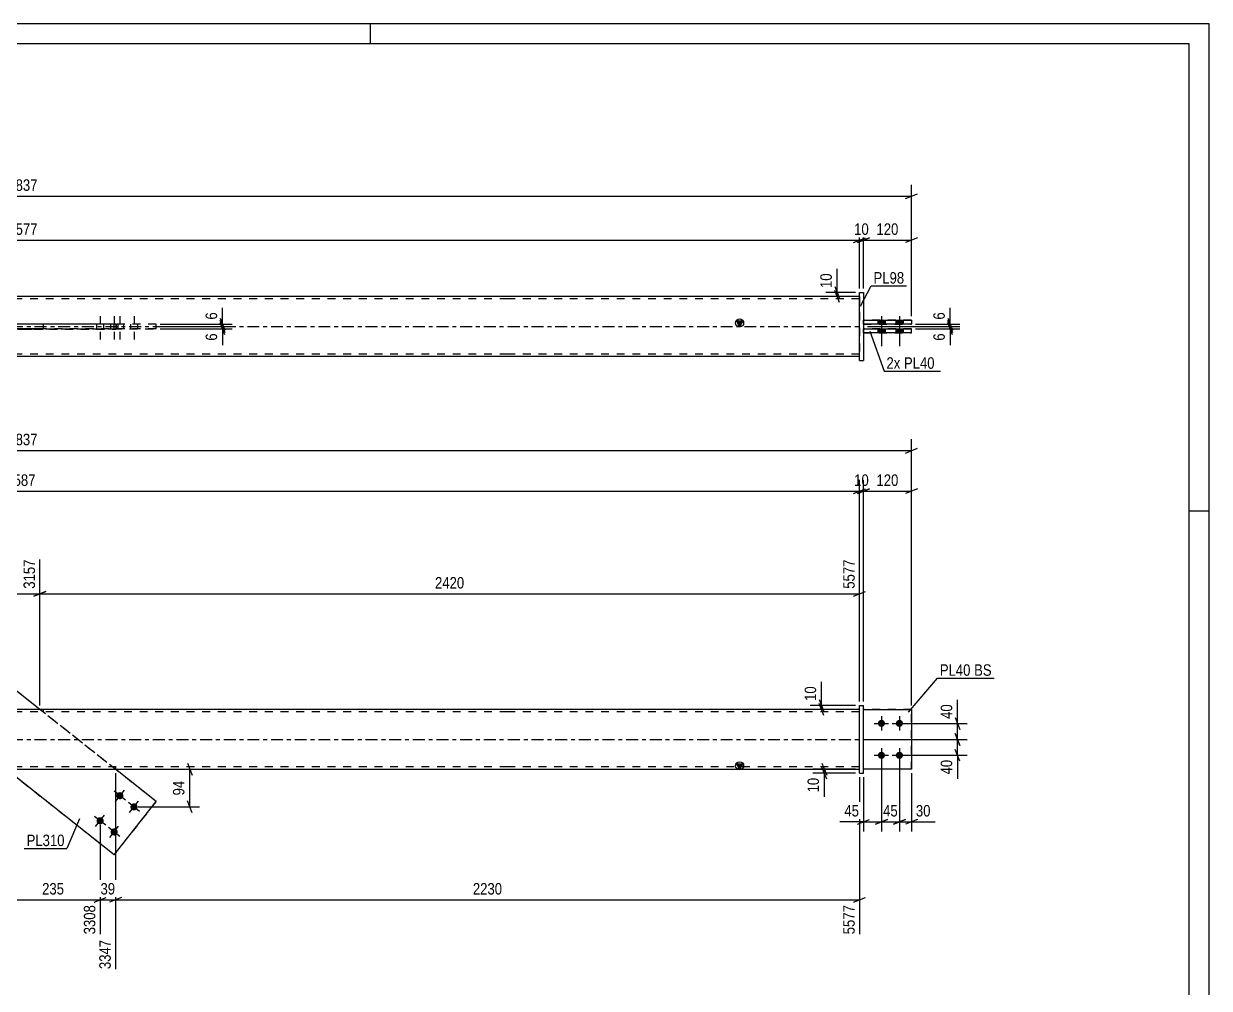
# Model space of a CAD drawing. Header units: millimetres. Extents: x 0 to 594, y 0 to 420.
# Drawn here: x 297.2 to 594, y 178.6 to 420 of the extents above; entities that cross this region are included whole.
import ezdxf

# ---------------------------------------------------------------- set-up
doc = ezdxf.new("R2010")
doc.units = ezdxf.units.MM
doc.linetypes.add('DXK_LINE_DOT2', pattern=[3.9198, 1.9599, -1.9599])
doc.linetypes.add('DXK_LINE_DOT3', pattern=[5.9187, 2.979, -0.9799, 0.9799, -0.9799])
doc.styles.add('Arial Narrow', font='ARIALN.TTF', dxfattribs={"height": 0.2})

# ---------------------------------------------------------------- blocks, each defined once
blk = doc.blocks.new('Unknown-580871738-1129')
at = {"color": 5, "linetype": 'Continuous'}
for p, q in [((594, 420), (0, 420)), ((384, 415), (384, 420)), ((594, 0), (594, 420)), ((589, 415), (5, 415)), ((589, 5), (589, 415)), ((594, 298), (589, 298))]:
    blk.add_line(p, q, dxfattribs=at)
blk = doc.blocks.new('Part-580871738-1687 - 1671')
at = {"color": 2, "linetype": 'Continuous'}
for p, q in [((274.17, 269.79), (263.62, 256.46)), ((274.17, 269.79), (274.17, 269.79)), ((301.19, 248.42), (274.17, 269.79)), ((273.79, 248.42), (263.62, 256.46)), ((263.62, 256.46), (263.62, 256.46)), ((319.78, 212.04), (292.75, 233.42)), ((330.32, 225.38), (320.16, 233.42)), ((319.78, 212.04), (330.32, 225.38)), ((330.32, 225.38), (330.32, 225.38)), ((319.78, 212.04), (319.78, 212.04))]:
    blk.add_line(p, q, dxfattribs=at)
at = {"color": 7, "linetype": 'DXK_LINE_DOT2'}
for p, q in [((263.62, 256.46), (274.17, 269.79)), ((330.32, 225.38), (274.17, 269.79)), ((319.78, 212.04), (263.62, 256.46)), ((292.75, 233.42), (273.79, 248.42)), ((320.16, 233.42), (301.19, 248.42)), ((330.32, 225.38), (319.78, 212.04))]:
    blk.add_line(p, q, dxfattribs=at)
blk = doc.blocks.new('Bolt-580871738-1679 - 1671')
at = {"linetype": 'Continuous'}
for points in [[(321.26, 227.71), (321.44, 227.69), (321.62, 227.63), (321.78, 227.54), (321.92, 227.41), (322.04, 227.26), (322.11, 227.09), (322.15, 226.91), (322.15, 226.72), (322.11, 226.53), (322.04, 226.36), (321.92, 226.21), (321.78, 226.08), (321.62, 225.99), (321.44, 225.93), (321.26, 225.91), (321.07, 225.93), (320.89, 225.99), (320.73, 226.08), (320.59, 226.21), (320.48, 226.36), (320.4, 226.53), (320.36, 226.72), (320.36, 226.91), (320.4, 227.09), (320.48, 227.26), (320.59, 227.41), (320.73, 227.54), (320.89, 227.63), (321.07, 227.69)], [(324.79, 224.92), (324.97, 224.9), (325.15, 224.84), (325.31, 224.75), (325.45, 224.62), (325.56, 224.47), (325.64, 224.3), (325.68, 224.11), (325.68, 223.93), (325.64, 223.74), (325.56, 223.57), (325.45, 223.42), (325.31, 223.29), (325.15, 223.2), (324.97, 223.14), (324.79, 223.12), (324.6, 223.14), (324.42, 223.2), (324.26, 223.29), (324.12, 223.42), (324.01, 223.57), (323.93, 223.74), (323.89, 223.93), (323.89, 224.11), (323.93, 224.3), (324.01, 224.47), (324.12, 224.62), (324.26, 224.75), (324.42, 224.84), (324.6, 224.9)], [(316.29, 221.44), (316.48, 221.42), (316.66, 221.36), (316.82, 221.26), (316.96, 221.14), (317.07, 220.99), (317.15, 220.81), (317.19, 220.63), (317.19, 220.44), (317.15, 220.26), (317.07, 220.09), (316.96, 219.93), (316.82, 219.81), (316.66, 219.71), (316.48, 219.66), (316.29, 219.64), (316.11, 219.66), (315.93, 219.71), (315.76, 219.81), (315.62, 219.93), (315.51, 220.09), (315.44, 220.26), (315.4, 220.44), (315.4, 220.63), (315.44, 220.81), (315.51, 220.99), (315.62, 221.14), (315.76, 221.26), (315.93, 221.36), (316.11, 221.42)], [(319.82, 218.64), (320.01, 218.63), (320.19, 218.57), (320.35, 218.47), (320.49, 218.35), (320.6, 218.19), (320.68, 218.02), (320.72, 217.84), (320.72, 217.65), (320.68, 217.47), (320.6, 217.29), (320.49, 217.14), (320.35, 217.02), (320.19, 216.92), (320.01, 216.86), (319.82, 216.84), (319.64, 216.86), (319.46, 216.92), (319.29, 217.02), (319.15, 217.14), (319.04, 217.29), (318.97, 217.47), (318.93, 217.65), (318.93, 217.84), (318.97, 218.02), (319.04, 218.19), (319.15, 218.35), (319.29, 218.47), (319.46, 218.57), (319.64, 218.63)]]:
    blk.add_hatch(color=1, dxfattribs=at).paths.add_polyline_path(points)
at = {"color": 1, "linetype": 'Continuous'}
for p, q in [((322.67, 225.69), (319.84, 227.93)), ((320.14, 225.4), (322.37, 228.22)), ((326.2, 222.9), (323.37, 225.14)), ((323.67, 222.61), (325.9, 225.43)), ((317.71, 219.42), (314.88, 221.65)), ((315.18, 219.12), (317.41, 221.95)), ((321.23, 216.63), (318.41, 218.86)), ((318.71, 216.33), (320.94, 219.16))]:
    blk.add_line(p, q, dxfattribs=at)
blk = doc.blocks.new('Bolt-580871738-1682 - 1671')
at = {"linetype": 'Continuous'}
for points in [[(511.92, 245.82, -1), (511.92, 244.02, -1)], [(516.42, 245.82, -1), (516.42, 244.02, -1)], [(511.92, 237.82, -1), (511.92, 236.02, -1)], [(516.42, 237.82, -1), (516.42, 236.02, -1)]]:
    blk.add_hatch(color=1, dxfattribs=at).paths.add_polyline_path(points)
at = {"color": 1, "linetype": 'Continuous'}
for p, q in [((511.92, 246.72), (511.92, 243.12)), ((516.42, 246.72), (516.42, 243.12)), ((510.12, 244.92), (513.72, 244.92)), ((514.62, 244.92), (518.22, 244.92)), ((511.92, 238.72), (511.92, 235.12)), ((516.42, 238.72), (516.42, 235.12)), ((510.12, 236.92), (513.72, 236.92)), ((514.62, 236.92), (518.22, 236.92))]:
    blk.add_line(p, q, dxfattribs=at)
blk = doc.blocks.new('Part-580871738-1703 - 1671')
at = {"color": 2, "linetype": 'Continuous'}
for p, q in [((506.42, 249.42), (507.42, 249.42)), ((506.42, 232.42), (506.42, 249.42)), ((507.42, 232.42), (507.42, 249.42)), ((506.42, 232.42), (506.42, 232.42)), ((506.42, 232.42), (507.42, 232.42))]:
    blk.add_line(p, q, dxfattribs=at)
at = {"color": 7, "linetype": 'DXK_LINE_DOT2'}
for p, q in [((506.42, 249.42), (507.42, 249.42)), ((506.42, 232.42), (507.42, 232.42))]:
    blk.add_line(p, q, dxfattribs=at)
blk = doc.blocks.new('Part-580871738-1708 - 1671')
at = {"color": 7, "linetype": 'DXK_LINE_DOT2'}
for p, q in [((519.42, 248.42), (507.42, 248.42)), ((507.42, 233.42), (507.42, 248.42)), ((519.42, 233.42), (519.42, 248.42)), ((519.42, 233.42), (507.42, 233.42))]:
    blk.add_line(p, q, dxfattribs=at)
blk = doc.blocks.new('Part-580871738-1713 - 1671')
at = {"color": 2, "linetype": 'Continuous'}
for p, q in [((507.42, 248.42), (519.42, 248.42)), ((519.42, 248.42), (519.42, 233.42)), ((519.42, 233.42), (507.42, 233.42))]:
    blk.add_line(p, q, dxfattribs=at)
at = {"color": 7, "linetype": 'DXK_LINE_DOT2'}
blk.add_line((507.42, 233.42), (507.42, 248.42), dxfattribs=at)
blk = doc.blocks.new('Part-580871738-1718 - 1671')
at = {"linetype": 'Continuous'}
blk.add_hatch(color=2, dxfattribs=at).paths.add_polyline_path([(476.42, 233.42), (475.62, 234.82), (477.22, 234.82)])
at = {"color": 2, "linetype": 'Continuous'}
for p, q in [((418.32, 248.42), (175.62, 248.42)), ((506.42, 248.42), (418.42, 248.42)), ((476.42, 233.42), (475.62, 234.82)), ((475.62, 234.82), (477.22, 234.82)), ((477.22, 234.82), (476.42, 233.42)), ((175.62, 233.42), (418.32, 233.42)), ((418.42, 233.42), (506.42, 233.42))]:
    blk.add_line(p, q, dxfattribs=at)
at = {"color": 7, "linetype": 'DXK_LINE_DOT2'}
for p, q in [((418.32, 247.82), (175.62, 247.82)), ((302.05, 248.42), (302.05, 247.82)), ((506.42, 247.82), (418.42, 247.82)), ((506.42, 233.42), (506.42, 248.42)), ((418.32, 234.02), (175.62, 234.02)), ((320.26, 233.42), (320.26, 234.02)), ((506.42, 234.02), (418.42, 234.02))]:
    blk.add_line(p, q, dxfattribs=at)
at = {"color": 7, "linetype": 'DXK_LINE_DOT3'}
for p, q in [((175.62, 240.92), (418.32, 240.92)), ((418.42, 240.92), (506.42, 240.92))]:
    blk.add_line(p, q, dxfattribs=at)
at = {"color": 2, "linetype": 'Continuous'}
blk.add_circle((476.42, 234.32), 1, dxfattribs=at)
blk = doc.blocks.new('Part-580871738-1455 - 1366')
at = {"linetype": 'Continuous'}
blk.add_hatch(color=2, dxfattribs=at).paths.add_polyline_path([(476.42, 344.23), (475.62, 345.63), (477.22, 345.63)])
at = {"color": 2, "linetype": 'Continuous'}
for p, q in [((418.32, 351.73), (175.62, 351.73)), ((506.42, 351.73), (418.42, 351.73)), ((273.69, 344.93), (302.05, 344.93)), ((302.05, 344.93), (302.05, 343.53)), ((476.42, 344.23), (475.62, 345.63)), ((475.62, 345.63), (477.22, 345.63)), ((477.22, 345.63), (476.42, 344.23)), ((302.05, 343.53), (273.69, 343.53)), ((418.32, 336.73), (175.62, 336.73)), ((506.42, 336.73), (418.42, 336.73))]:
    blk.add_line(p, q, dxfattribs=at)
at = {"color": 7, "linetype": 'DXK_LINE_DOT2'}
for p, q in [((418.32, 351.13), (175.62, 351.13)), ((506.42, 351.13), (418.42, 351.13)), ((506.42, 351.73), (506.42, 336.73)), ((273.69, 344.93), (302.05, 344.93)), ((291.89, 344.93), (320.26, 344.93)), ((291.89, 344.93), (320.26, 344.93)), ((320.26, 344.93), (320.26, 343.53)), ((273.69, 343.53), (302.05, 343.53)), ((320.26, 343.53), (291.89, 343.53)), ((291.89, 343.53), (320.26, 343.53)), ((418.32, 337.33), (175.62, 337.33)), ((506.42, 337.33), (418.42, 337.33))]:
    blk.add_line(p, q, dxfattribs=at)
at = {"color": 7, "linetype": 'DXK_LINE_DOT3'}
for p, q in [((175.62, 344.23), (418.32, 344.23)), ((418.42, 344.23), (506.42, 344.23))]:
    blk.add_line(p, q, dxfattribs=at)
at = {"color": 2, "linetype": 'Continuous'}
blk.add_circle((476.42, 345.13), 1, dxfattribs=at)
blk = doc.blocks.new('Bolt-580871738-1369 - 1366')
at = {"linetype": 'Continuous'}
for points in [[(512.82, 345.83), (511.02, 345.83), (511.02, 344.83), (512.82, 344.83)], [(512.82, 345.83), (511.02, 345.83), (511.02, 344.83), (512.82, 344.83)], [(517.32, 345.83), (515.52, 345.83), (515.52, 344.83), (517.32, 344.83)], [(517.32, 345.83), (515.52, 345.83), (515.52, 344.83), (517.32, 344.83)], [(512.82, 343.63), (511.02, 343.63), (511.02, 342.63), (512.82, 342.63)], [(512.82, 343.63), (511.02, 343.63), (511.02, 342.63), (512.82, 342.63)], [(517.32, 343.63), (515.52, 343.63), (515.52, 342.63), (517.32, 342.63)], [(517.32, 343.63), (515.52, 343.63), (515.52, 342.63), (517.32, 342.63)]]:
    blk.add_hatch(color=1, dxfattribs=at).paths.add_polyline_path(points)
at = {"color": 1, "linetype": 'Continuous'}
for p, q in [((511.02, 345.83), (511.02, 344.83)), ((511.02, 345.83), (511.02, 344.83)), ((511.92, 346.83), (511.92, 339.33)), ((511.92, 346.83), (511.92, 339.33)), ((512.82, 345.83), (512.82, 344.83)), ((512.82, 345.83), (512.82, 344.83)), ((515.52, 345.83), (515.52, 344.83)), ((515.52, 345.83), (515.52, 344.83)), ((516.42, 346.83), (516.42, 339.33)), ((516.42, 346.83), (516.42, 339.33)), ((517.32, 345.83), (517.32, 344.83)), ((517.32, 345.83), (517.32, 344.83)), ((511.02, 343.63), (511.02, 342.63)), ((511.02, 343.63), (511.02, 342.63)), ((512.82, 343.63), (512.82, 342.63)), ((512.82, 343.63), (512.82, 342.63)), ((515.52, 343.63), (515.52, 342.63)), ((515.52, 343.63), (515.52, 342.63)), ((517.32, 343.63), (517.32, 342.63)), ((517.32, 343.63), (517.32, 342.63))]:
    blk.add_line(p, q, dxfattribs=at)
blk = doc.blocks.new('Bolt-580871738-1434 - 1366')
at = {"color": 1, "linetype": 'DXK_LINE_DOT2'}
for p, q in [((315.39, 344.83), (315.39, 343.63)), ((316.29, 346.83), (316.29, 339.33)), ((317.19, 344.83), (317.19, 343.63)), ((318.92, 344.83), (318.92, 343.63)), ((319.82, 346.83), (319.82, 339.33)), ((320.36, 344.83), (320.36, 343.63)), ((320.72, 344.83), (320.72, 343.63)), ((321.26, 346.83), (321.26, 339.33)), ((322.16, 344.83), (322.16, 343.63)), ((323.89, 344.83), (323.89, 343.63)), ((324.79, 346.83), (324.79, 339.33)), ((325.69, 344.83), (325.69, 343.63))]:
    blk.add_line(p, q, dxfattribs=at)
blk = doc.blocks.new('Part-580871738-1460 - 1366')
at = {"color": 2, "linetype": 'Continuous'}
for p, q in [((507.42, 343.63), (519.42, 343.63)), ((519.42, 342.63), (507.42, 342.63)), ((519.42, 342.63), (519.42, 343.63))]:
    blk.add_line(p, q, dxfattribs=at)
at = {"color": 7, "linetype": 'DXK_LINE_DOT2'}
for p, q in [((507.42, 342.63), (507.42, 343.63)), ((519.42, 343.63), (507.42, 343.63)), ((507.42, 342.63), (519.42, 342.63))]:
    blk.add_line(p, q, dxfattribs=at)
blk = doc.blocks.new('Part-580871738-1396 - 1366')
at = {"color": 2, "linetype": 'Continuous'}
for p, q in [((263.62, 343.63), (263.62, 344.83)), ((274.17, 343.63), (274.17, 344.83)), ((302.05, 344.83), (274.17, 344.83)), ((302.05, 343.63), (274.17, 343.63))]:
    blk.add_line(p, q, dxfattribs=at)
at = {"color": 7, "linetype": 'DXK_LINE_DOT2'}
for p, q in [((319.78, 344.83), (263.62, 344.83)), ((263.62, 344.83), (274.17, 344.83)), ((330.32, 344.83), (302.05, 344.83)), ((319.78, 343.63), (319.78, 344.83)), ((330.32, 344.83), (319.78, 344.83)), ((330.32, 343.63), (330.32, 344.83)), ((263.62, 343.63), (319.78, 343.63)), ((274.17, 343.63), (263.62, 343.63)), ((330.32, 343.63), (302.05, 343.63)), ((319.78, 343.63), (330.32, 343.63))]:
    blk.add_line(p, q, dxfattribs=at)
blk = doc.blocks.new('Part-580871738-1432 - 1366')
at = {"color": 2, "linetype": 'Continuous'}
for p, q in [((506.42, 352.73), (506.42, 352.73)), ((506.42, 335.73), (506.42, 352.73)), ((506.42, 352.73), (507.42, 352.73)), ((507.42, 352.73), (507.42, 352.73)), ((507.42, 352.73), (507.42, 335.73)), ((506.42, 335.73), (507.42, 335.73)), ((506.42, 335.73), (506.42, 335.73)), ((507.42, 335.73), (507.42, 335.73))]:
    blk.add_line(p, q, dxfattribs=at)
at = {"color": 7, "linetype": 'DXK_LINE_DOT2'}
for p, q in [((506.42, 352.73), (506.42, 352.73)), ((506.42, 352.73), (507.42, 352.73)), ((506.42, 335.73), (507.42, 335.73))]:
    blk.add_line(p, q, dxfattribs=at)
blk = doc.blocks.new('Part-580871738-1465 - 1366')
at = {"color": 2, "linetype": 'Continuous'}
for p, q in [((507.42, 345.83), (519.42, 345.83)), ((519.42, 344.83), (507.42, 344.83)), ((519.42, 345.83), (519.42, 344.83))]:
    blk.add_line(p, q, dxfattribs=at)
at = {"color": 7, "linetype": 'DXK_LINE_DOT2'}
for p, q in [((507.42, 344.83), (507.42, 345.83)), ((519.42, 345.83), (507.42, 345.83)), ((507.42, 344.83), (519.42, 344.83)), ((519.42, 345.83), (519.42, 345.83))]:
    blk.add_line(p, q, dxfattribs=at)
blk = doc.blocks.new('StraightDimension-580871738-1742 - 1671')
at = {"color": 7, "linetype": 'Continuous'}
for p, q in [((301.19, 249.42), (301.19, 285.92)), ((506.42, 250.42), (506.42, 285.92)), ((302.69, 277.91), (299.69, 276.71)), ((301.19, 277.31), (506.42, 277.31)), ((504.92, 276.71), (507.92, 277.91))]:
    blk.add_line(p, q, dxfattribs=at)
at = {"color": 0, "linetype": 'Continuous'}
blk.add_wipeout([(505.82, 286.52), (501.62, 286.52), (501.62, 278.01), (505.82, 278.01)], dxfattribs=at)
at = {"color": 0}
blk.add_wipeout([(408.06, 278.06), (408.06, 282.26), (399.55, 282.26), (399.55, 278.06)], dxfattribs=at)
at = {"color": 3, "linetype": 'Continuous', "style": 'Arial Narrow'}
blk.add_text('5577', height=2.863, rotation=90.0002, dxfattribs=at).set_placement((505.22, 278.61))
at = {"color": 3, "style": 'Arial Narrow'}
blk.add_text('2420', height=2.863, dxfattribs=at).set_placement((400.15, 278.66))
blk = doc.blocks.new('StraightDimension-580871738-1928 - 1671')
at = {"color": 7, "linetype": 'Continuous'}
for p, q in [((497.02, 234.92), (498.22, 231.92)), ((505.42, 233.42), (494.77, 233.42)), ((505.42, 232.42), (494.77, 232.42)), ((498.22, 230.92), (497.02, 233.92)), ((497.62, 232.42), (497.62, 233.42))]:
    blk.add_line(p, q, dxfattribs=at)
at = {"color": 0}
blk.add_wipeout([(496.87, 231.89), (492.67, 231.89), (492.67, 227.04), (496.87, 227.04)], dxfattribs=at)
at = {"color": 7, "linetype": 'Continuous'}
blk.add_line((497.62, 232.42), (497.62, 226.51), dxfattribs=at)
blk.add_line((497.62, 232.42), (497.62, 226.51), dxfattribs=at)
at = {"color": 3, "style": 'Arial Narrow'}
blk.add_text('10', height=2.863, rotation=90.0002, dxfattribs=at).set_placement((496.27, 227.64))
blk = doc.blocks.new('StraightDimension-580871738-1856 - 1671')
at = {"color": 7, "linetype": 'Continuous'}
for p, q in [((292.75, 232.42), (292.75, 192.13)), ((316.29, 219.54), (316.29, 192.13)), ((294.25, 201.34), (291.25, 200.14)), ((292.75, 200.74), (316.29, 200.74)), ((314.79, 200.14), (317.79, 201.34))]:
    blk.add_line(p, q, dxfattribs=at)
at = {"color": 0}
blk.add_wipeout([(307.86, 201.49), (307.86, 205.69), (301.18, 205.69), (301.18, 201.49)], dxfattribs=at)
at = {"color": 0, "linetype": 'Continuous'}
blk.add_wipeout([(315.69, 200.04), (311.49, 200.04), (311.49, 191.53), (315.69, 191.53)], dxfattribs=at)
at = {"color": 3, "style": 'Arial Narrow'}
blk.add_text('235', height=2.863, dxfattribs=at).set_placement((301.78, 202.09))
at = {"color": 3, "linetype": 'Continuous', "style": 'Arial Narrow'}
blk.add_text('3308', height=2.863, rotation=90.0002, dxfattribs=at).set_placement((315.09, 192.13))
blk = doc.blocks.new('StraightDimension-580871738-2009 - 1671')
at = {"color": 7, "linetype": 'Continuous'}
for p, q in [((530.38, 246.42), (531.58, 243.42)), ((517.42, 244.92), (533.38, 244.92)), ((530.98, 240.92), (530.98, 244.92)), ((507.42, 240.92), (533.38, 240.92)), ((531.58, 239.42), (530.38, 242.42))]:
    blk.add_line(p, q, dxfattribs=at)
at = {"color": 0}
blk.add_wipeout([(530.23, 250.3), (526.03, 250.3), (526.03, 245.44), (530.23, 245.44)], dxfattribs=at)
at = {"color": 7, "linetype": 'Continuous'}
blk.add_line((530.98, 244.92), (530.98, 250.82), dxfattribs=at)
blk.add_line((530.98, 244.92), (530.98, 250.82), dxfattribs=at)
at = {"color": 3, "style": 'Arial Narrow'}
blk.add_text('40', height=2.863, rotation=90.0002, dxfattribs=at).set_placement((529.63, 246.04))
blk = doc.blocks.new('StraightDimension-580871738-1756 - 1671')
at = {"color": 7, "linetype": 'Continuous'}
for p, q in [((273.79, 249.42), (273.79, 290.42)), ((301.19, 249.42), (301.19, 285.92)), ((275.29, 277.91), (272.29, 276.71)), ((273.79, 277.31), (301.19, 277.31)), ((299.69, 276.71), (302.69, 277.91))]:
    blk.add_line(p, q, dxfattribs=at)
at = {"color": 0, "linetype": 'Continuous'}
blk.add_wipeout([(300.59, 286.52), (296.39, 286.52), (296.39, 278.01), (300.59, 278.01)], dxfattribs=at)
at = {"color": 0}
blk.add_wipeout([(290.83, 278.06), (290.83, 282.26), (284.15, 282.26), (284.15, 278.06)], dxfattribs=at)
at = {"color": 3, "linetype": 'Continuous', "style": 'Arial Narrow'}
blk.add_text('3157', height=2.863, rotation=90.0002, dxfattribs=at).set_placement((299.99, 278.61))
at = {"color": 3, "style": 'Arial Narrow'}
blk.add_text('274', height=2.863, dxfattribs=at).set_placement((284.75, 278.66))
blk = doc.blocks.new('StraightDimension-580871738-2050 - 1671')
at = {"color": 7, "linetype": 'Continuous'}
for p, q in [((506.42, 250.42), (506.42, 305.85)), ((507.42, 250.42), (507.42, 305.85)), ((504.92, 302.4), (507.92, 303.6)), ((508.92, 303.6), (505.92, 302.4)), ((506.42, 303), (507.42, 303))]:
    blk.add_line(p, q, dxfattribs=at)
at = {"color": 0}
blk.add_wipeout([(509.35, 303.75), (509.35, 307.95), (504.49, 307.95), (504.49, 303.75)], dxfattribs=at)
at = {"color": 3, "style": 'Arial Narrow'}
blk.add_text('10', height=2.863, dxfattribs=at).set_placement((505.09, 304.35))
blk = doc.blocks.new('StraightDimension-580871738-2045 - 1671')
at = {"color": 7, "linetype": 'Continuous'}
for p, q in [((506.42, 250.42), (506.42, 305.85)), ((86.52, 303), (506.42, 303)), ((504.92, 302.4), (507.92, 303.6))]:
    blk.add_line(p, q, dxfattribs=at)
at = {"color": 0}
blk.add_wipeout([(300.73, 303.75), (300.73, 307.95), (292.22, 307.95), (292.22, 303.75)], dxfattribs=at)
at = {"color": 3, "style": 'Arial Narrow'}
blk.add_text('5587', height=2.863, dxfattribs=at).set_placement((292.82, 304.35))
blk = doc.blocks.new('StraightDimension-580871738-1950 - 1671')
at = {"color": 7, "linetype": 'Continuous'}
for p, q in [((511.92, 235.92), (511.92, 217.87)), ((516.42, 235.92), (516.42, 217.87)), ((510.42, 219.67), (513.42, 220.87)), ((511.92, 220.27), (516.42, 220.27)), ((517.92, 220.87), (514.92, 219.67))]:
    blk.add_line(p, q, dxfattribs=at)
at = {"color": 0}
blk.add_wipeout([(516.6, 221.02), (516.6, 225.22), (511.74, 225.22), (511.74, 221.02)], dxfattribs=at)
at = {"color": 3, "style": 'Arial Narrow'}
blk.add_text('45', height=2.863, dxfattribs=at).set_placement((512.34, 221.62))
blk = doc.blocks.new('StraightDimension-580871738-1728 - 1671')
at = {"color": 7, "linetype": 'Continuous'}
for p, q in [((519.42, 249.42), (519.42, 316.02)), ((74.52, 313.17), (519.42, 313.17)), ((517.92, 312.57), (520.92, 313.77))]:
    blk.add_line(p, q, dxfattribs=at)
at = {"color": 0}
blk.add_wipeout([(301.23, 313.92), (301.23, 318.12), (292.72, 318.12), (292.72, 313.92)], dxfattribs=at)
at = {"color": 3, "style": 'Arial Narrow'}
blk.add_text('5837', height=2.863, dxfattribs=at).set_placement((293.32, 314.52))
blk = doc.blocks.new('StraightDimension-580871738-1830 - 1671')
at = {"color": 7, "linetype": 'Continuous'}
for p, q in [((320.16, 232.42), (320.16, 183.43)), ((506.42, 231.42), (506.42, 192.13)), ((321.66, 201.34), (318.66, 200.14)), ((320.16, 200.74), (506.42, 200.74)), ((504.92, 200.14), (507.92, 201.34))]:
    blk.add_line(p, q, dxfattribs=at)
at = {"color": 0}
blk.add_wipeout([(417.55, 201.49), (417.55, 205.69), (409.03, 205.69), (409.03, 201.49)], dxfattribs=at)
at = {"color": 0, "linetype": 'Continuous'}
blk.add_wipeout([(505.82, 200.04), (501.62, 200.04), (501.62, 191.53), (505.82, 191.53)], dxfattribs=at)
at = {"color": 3, "style": 'Arial Narrow'}
blk.add_text('2230', height=2.863, dxfattribs=at).set_placement((409.63, 202.09))
at = {"color": 3, "linetype": 'Continuous', "style": 'Arial Narrow'}
blk.add_text('5577', height=2.863, rotation=90.0002, dxfattribs=at).set_placement((505.22, 192.13))
blk = doc.blocks.new('StraightDimension-580871738-1842 - 1671')
at = {"color": 7, "linetype": 'Continuous'}
for p, q in [((320.16, 232.42), (320.16, 183.43)), ((316.29, 219.54), (316.29, 192.13)), ((314.79, 200.14), (317.79, 201.34)), ((316.29, 200.74), (320.16, 200.74)), ((321.66, 201.34), (318.66, 200.14))]:
    blk.add_line(p, q, dxfattribs=at)
at = {"color": 0}
blk.add_wipeout([(320.65, 201.49), (320.65, 205.69), (315.8, 205.69), (315.8, 201.49)], dxfattribs=at)
at = {"color": 0, "linetype": 'Continuous'}
blk.add_wipeout([(319.56, 191.34), (315.36, 191.34), (315.36, 182.83), (319.56, 182.83)], dxfattribs=at)
at = {"color": 3, "style": 'Arial Narrow'}
blk.add_text('39', height=2.863, dxfattribs=at).set_placement((316.4, 202.09))
at = {"color": 3, "linetype": 'Continuous', "style": 'Arial Narrow'}
blk.add_text('3347', height=2.863, rotation=90.0002, dxfattribs=at).set_placement((318.96, 183.43))
blk = doc.blocks.new('StraightDimension-580871738-1937 - 1671')
at = {"color": 7, "linetype": 'Continuous'}
for p, q in [((516.42, 235.92), (516.42, 217.87)), ((519.42, 232.42), (519.42, 217.87)), ((514.92, 219.67), (517.92, 220.87)), ((516.42, 220.27), (519.42, 220.27)), ((520.92, 220.87), (517.92, 219.67))]:
    blk.add_line(p, q, dxfattribs=at)
at = {"color": 0}
blk.add_wipeout([(524.8, 221.02), (524.8, 225.22), (519.95, 225.22), (519.95, 221.02)], dxfattribs=at)
at = {"color": 7, "linetype": 'Continuous'}
blk.add_line((519.42, 220.27), (525.33, 220.27), dxfattribs=at)
blk.add_line((519.42, 220.27), (525.33, 220.27), dxfattribs=at)
at = {"color": 3, "style": 'Arial Narrow'}
blk.add_text('30', height=2.863, dxfattribs=at).set_placement((520.55, 221.62))
blk = doc.blocks.new('StraightDimension-580871738-1960 - 1671')
at = {"color": 7, "linetype": 'Continuous'}
for p, q in [((511.92, 235.92), (511.92, 217.87)), ((507.42, 231.42), (507.42, 217.87)), ((505.92, 219.67), (508.92, 220.87)), ((507.42, 220.27), (511.92, 220.27)), ((513.42, 220.87), (510.42, 219.67))]:
    blk.add_line(p, q, dxfattribs=at)
at = {"color": 0}
blk.add_wipeout([(506.9, 221.02), (506.9, 225.22), (502.04, 225.22), (502.04, 221.02)], dxfattribs=at)
at = {"color": 7, "linetype": 'Continuous'}
blk.add_line((507.42, 220.27), (501.52, 220.27), dxfattribs=at)
blk.add_line((507.42, 220.27), (501.52, 220.27), dxfattribs=at)
at = {"color": 3, "style": 'Arial Narrow'}
blk.add_text('45', height=2.863, dxfattribs=at).set_placement((502.64, 221.62))
blk = doc.blocks.new('StraightDimension-580871738-1985 - 1671')
at = {"color": 7, "linetype": 'Continuous'}
for p, q in [((338.15, 234.92), (339.35, 231.92)), ((309.87, 233.42), (341.15, 233.42)), ((338.75, 224.02), (338.75, 233.42)), ((325.79, 224.02), (341.15, 224.02)), ((339.35, 222.52), (338.15, 225.52))]:
    blk.add_line(p, q, dxfattribs=at)
at = {"color": 0}
blk.add_wipeout([(338, 231.15), (333.8, 231.15), (333.8, 226.29), (338, 226.29)], dxfattribs=at)
at = {"color": 3, "style": 'Arial Narrow'}
blk.add_text('94', height=2.863, rotation=90.0002, dxfattribs=at).set_placement((337.4, 226.89))
blk = doc.blocks.new('StraightDimension-580871738-1996 - 1671')
at = {"color": 7, "linetype": 'Continuous'}
for p, q in [((507.42, 240.92), (533.38, 240.92)), ((530.38, 242.42), (531.58, 239.42)), ((530.98, 236.92), (530.98, 240.92)), ((531.58, 235.42), (530.38, 238.42)), ((517.42, 236.92), (533.38, 236.92))]:
    blk.add_line(p, q, dxfattribs=at)
at = {"color": 0}
blk.add_wipeout([(530.23, 236.39), (526.03, 236.39), (526.03, 231.54), (530.23, 231.54)], dxfattribs=at)
at = {"color": 7, "linetype": 'Continuous'}
blk.add_line((530.98, 236.92), (530.98, 231.01), dxfattribs=at)
blk.add_line((530.98, 236.92), (530.98, 231.01), dxfattribs=at)
at = {"color": 3, "style": 'Arial Narrow'}
blk.add_text('40', height=2.863, rotation=90.0002, dxfattribs=at).set_placement((529.63, 232.14))
blk = doc.blocks.new('StraightDimension-580871738-2028 - 1671')
at = {"color": 7, "linetype": 'Continuous'}
for p, q in [((505.42, 249.42), (494.06, 249.42)), ((496.31, 250.92), (497.51, 247.92)), ((497.51, 246.92), (496.31, 249.92)), ((496.91, 248.42), (496.91, 249.42)), ((505.42, 248.42), (494.06, 248.42))]:
    blk.add_line(p, q, dxfattribs=at)
at = {"color": 0}
blk.add_wipeout([(496.16, 254.8), (491.96, 254.8), (491.96, 249.94), (496.16, 249.94)], dxfattribs=at)
at = {"color": 7, "linetype": 'Continuous'}
blk.add_line((496.91, 249.42), (496.91, 255.32), dxfattribs=at)
blk.add_line((496.91, 249.42), (496.91, 255.32), dxfattribs=at)
at = {"color": 3, "style": 'Arial Narrow'}
blk.add_text('10', height=2.863, rotation=90.0002, dxfattribs=at).set_placement((495.56, 250.54))
blk = doc.blocks.new('StraightDimension-580871738-2055 - 1671')
at = {"color": 7, "linetype": 'Continuous'}
for p, q in [((507.42, 250.42), (507.42, 305.85)), ((519.42, 249.42), (519.42, 305.85)), ((505.92, 302.4), (508.92, 303.6)), ((507.42, 303), (519.42, 303)), ((520.92, 303.6), (517.92, 302.4))]:
    blk.add_line(p, q, dxfattribs=at)
at = {"color": 0}
blk.add_wipeout([(516.76, 303.75), (516.76, 307.95), (510.08, 307.95), (510.08, 303.75)], dxfattribs=at)
at = {"color": 3, "style": 'Arial Narrow'}
blk.add_text('120', height=2.863, dxfattribs=at).set_placement((510.68, 304.35))
blk = doc.blocks.new('StraightDimension-580871738-1594 - 1366')
at = {"color": 7, "linetype": 'Continuous'}
for p, q in [((507.42, 353.73), (507.42, 368.67)), ((519.42, 346.83), (519.42, 368.67)), ((505.92, 365.22), (508.92, 366.42)), ((507.42, 365.82), (519.42, 365.82)), ((520.92, 366.42), (517.92, 365.22))]:
    blk.add_line(p, q, dxfattribs=at)
at = {"color": 0}
blk.add_wipeout([(516.76, 366.57), (516.76, 370.77), (510.08, 370.77), (510.08, 366.57)], dxfattribs=at)
at = {"color": 3, "style": 'Arial Narrow'}
blk.add_text('120', height=2.863, dxfattribs=at).set_placement((510.68, 367.17))
blk = doc.blocks.new('StraightDimension-580871738-1605 - 1366')
at = {"color": 7, "linetype": 'Continuous'}
for p, q in [((500.24, 354.23), (501.44, 351.23)), ((501.44, 350.23), (500.24, 353.23)), ((505.42, 352.73), (497.99, 352.73)), ((505.42, 351.73), (497.99, 351.73)), ((500.84, 351.73), (500.84, 352.73))]:
    blk.add_line(p, q, dxfattribs=at)
at = {"color": 0}
blk.add_wipeout([(500.09, 358.11), (495.89, 358.11), (495.89, 353.26), (500.09, 353.26)], dxfattribs=at)
at = {"color": 7, "linetype": 'Continuous'}
blk.add_line((500.84, 352.73), (500.84, 358.64), dxfattribs=at)
blk.add_line((500.84, 352.73), (500.84, 358.64), dxfattribs=at)
at = {"color": 3, "style": 'Arial Narrow'}
blk.add_text('10', height=2.863, rotation=90.0002, dxfattribs=at).set_placement((499.49, 353.86))
blk = doc.blocks.new('StraightDimension-580871738-1574 - 1366')
at = {"color": 7, "linetype": 'Continuous'}
for p, q in [((506.42, 353.73), (506.42, 368.67)), ((87.52, 365.82), (506.42, 365.82)), ((504.92, 365.22), (507.92, 366.42))]:
    blk.add_line(p, q, dxfattribs=at)
at = {"color": 0}
blk.add_wipeout([(301.23, 366.57), (301.23, 370.77), (292.72, 370.77), (292.72, 366.57)], dxfattribs=at)
at = {"color": 3, "style": 'Arial Narrow'}
blk.add_text('5577', height=2.863, dxfattribs=at).set_placement((293.32, 367.17))
blk = doc.blocks.new('StraightDimension-580871738-1534 - 1366')
at = {"color": 7, "linetype": 'Continuous'}
for p, q in [((346.33, 345.73), (347.53, 342.73)), ((347.53, 342.13), (346.33, 345.13)), ((331.32, 344.23), (349.33, 344.23)), ((331.32, 343.63), (349.33, 343.63)), ((346.93, 343.63), (346.93, 344.23))]:
    blk.add_line(p, q, dxfattribs=at)
at = {"color": 0}
blk.add_wipeout([(346.18, 343.11), (341.98, 343.11), (341.98, 340.08), (346.18, 340.08)], dxfattribs=at)
at = {"color": 7, "linetype": 'Continuous'}
blk.add_line((346.93, 343.63), (346.93, 339.55), dxfattribs=at)
blk.add_line((346.93, 343.63), (346.93, 339.55), dxfattribs=at)
at = {"color": 3, "style": 'Arial Narrow'}
blk.add_text('6', height=2.86, rotation=90.0002, dxfattribs=at).set_placement((345.58, 340.68))
blk = doc.blocks.new('StraightDimension-580871738-1538 - 1366')
at = {"color": 7, "linetype": 'Continuous'}
for p, q in [((331.32, 344.83), (349.33, 344.83)), ((346.33, 346.33), (347.53, 343.33)), ((347.53, 342.73), (346.33, 345.73)), ((346.93, 344.23), (346.93, 344.83)), ((331.32, 344.23), (349.33, 344.23))]:
    blk.add_line(p, q, dxfattribs=at)
at = {"color": 0}
blk.add_wipeout([(346.18, 348.38), (341.98, 348.38), (341.98, 345.36), (346.18, 345.36)], dxfattribs=at)
at = {"color": 7, "linetype": 'Continuous'}
blk.add_line((346.93, 344.83), (346.93, 348.91), dxfattribs=at)
blk.add_line((346.93, 344.83), (346.93, 348.91), dxfattribs=at)
at = {"color": 3, "style": 'Arial Narrow'}
blk.add_text('6', height=2.86, rotation=90.0002, dxfattribs=at).set_placement((345.58, 345.96))
blk = doc.blocks.new('StraightDimension-580871738-1543 - 1366')
at = {"color": 7, "linetype": 'Continuous'}
for p, q in [((517.92, 376.23), (520.92, 377.43)), ((519.42, 346.83), (519.42, 379.68)), ((74.52, 376.83), (519.42, 376.83))]:
    blk.add_line(p, q, dxfattribs=at)
at = {"color": 0}
blk.add_wipeout([(301.23, 377.58), (301.23, 381.78), (292.72, 381.78), (292.72, 377.58)], dxfattribs=at)
at = {"color": 3, "style": 'Arial Narrow'}
blk.add_text('5837', height=2.863, dxfattribs=at).set_placement((293.32, 378.18))
blk = doc.blocks.new('StraightDimension-580871738-1584 - 1366')
at = {"color": 7, "linetype": 'Continuous'}
for p, q in [((506.42, 353.73), (506.42, 368.67)), ((507.42, 353.73), (507.42, 368.67)), ((504.92, 365.22), (507.92, 366.42)), ((508.92, 366.42), (505.92, 365.22)), ((506.42, 365.82), (507.42, 365.82))]:
    blk.add_line(p, q, dxfattribs=at)
at = {"color": 0}
blk.add_wipeout([(509.35, 366.57), (509.35, 370.77), (504.49, 370.77), (504.49, 366.57)], dxfattribs=at)
at = {"color": 3, "style": 'Arial Narrow'}
blk.add_text('10', height=2.863, dxfattribs=at).set_placement((505.09, 367.17))
blk = doc.blocks.new('StraightDimension-580871738-1616 - 1366')
at = {"color": 7, "linetype": 'Continuous'}
for p, q in [((528.52, 345.73), (529.72, 342.73)), ((529.72, 342.13), (528.52, 345.13)), ((508.42, 344.23), (531.52, 344.23)), ((520.42, 343.63), (531.52, 343.63)), ((529.12, 343.63), (529.12, 344.23))]:
    blk.add_line(p, q, dxfattribs=at)
at = {"color": 0}
blk.add_wipeout([(528.37, 343.11), (524.17, 343.11), (524.17, 340.08), (528.37, 340.08)], dxfattribs=at)
at = {"color": 7, "linetype": 'Continuous'}
blk.add_line((529.12, 343.63), (529.12, 339.55), dxfattribs=at)
blk.add_line((529.12, 343.63), (529.12, 339.55), dxfattribs=at)
at = {"color": 3, "style": 'Arial Narrow'}
blk.add_text('6', height=2.86, rotation=90.0002, dxfattribs=at).set_placement((527.77, 340.68))
blk = doc.blocks.new('StraightDimension-580871738-1625 - 1366')
at = {"color": 7, "linetype": 'Continuous'}
for p, q in [((520.42, 344.83), (531.52, 344.83)), ((528.52, 346.33), (529.72, 343.33)), ((529.72, 342.73), (528.52, 345.73)), ((529.12, 344.23), (529.12, 344.83)), ((508.42, 344.23), (531.52, 344.23))]:
    blk.add_line(p, q, dxfattribs=at)
at = {"color": 0}
blk.add_wipeout([(528.37, 348.38), (524.17, 348.38), (524.17, 345.36), (528.37, 345.36)], dxfattribs=at)
at = {"color": 7, "linetype": 'Continuous'}
blk.add_line((529.12, 344.83), (529.12, 348.91), dxfattribs=at)
blk.add_line((529.12, 344.83), (529.12, 348.91), dxfattribs=at)
at = {"color": 3, "style": 'Arial Narrow'}
blk.add_text('6', height=2.86, rotation=90.0002, dxfattribs=at).set_placement((527.77, 345.96))
blk = doc.blocks.new('MarkSet-580871738-2081 - 1671')
at = {"color": 0}
blk.add_wipeout([(534.22, 256.83), (534.22, 259.83), (526.54, 259.83), (526.54, 256.83)], dxfattribs=at)
blk.add_wipeout([(534.22, 256.83), (534.22, 259.83), (526.54, 259.83), (526.54, 256.83)], dxfattribs=at)
at = {"color": 30, "linetype": 'Continuous'}
blk.add_line((518.73, 247.71), (525.94, 256.23), dxfattribs=at)
at = {"color": 0}
blk.add_wipeout([(539.5, 256.83), (539.5, 259.83), (535.12, 259.83), (535.12, 256.83)], dxfattribs=at)
blk.add_wipeout([(539.5, 256.83), (539.5, 259.83), (535.12, 259.83), (535.12, 256.83)], dxfattribs=at)
at = {"color": 30, "linetype": 'Continuous'}
blk.add_line((525.94, 256.23), (540.1, 256.23), dxfattribs=at)
at = {"color": 3, "style": 'Arial Narrow'}
for s, p in [('PL40', (526.54, 256.83)), ('BS', (535.12, 256.83))]:
    blk.add_text(s, height=2.863, dxfattribs=at).set_placement(p)
blk = doc.blocks.new('Mark-580871738-1683 - 1671')
at = {"color": 0}
blk.add_wipeout([(307.41, 214.21), (307.41, 217.21), (297.9, 217.21), (297.9, 214.21)], dxfattribs=at)
blk.add_wipeout([(307.41, 214.21), (307.41, 217.21), (297.9, 217.21), (297.9, 214.21)], dxfattribs=at)
at = {"color": 30, "linetype": 'Continuous'}
for p in [(311.17, 221.04), (297.3, 213.61)]:
    blk.add_line(p, (308.01, 213.61), dxfattribs=at)
at = {"color": 3, "style": 'Arial Narrow'}
blk.add_text('PL310', height=2.863, dxfattribs=at).set_placement((297.9, 214.21))
blk = doc.blocks.new('MarkSet-580871738-1656 - 1366')
at = {"color": 0}
blk.add_wipeout([(516.65, 333.66), (516.65, 336.66), (513.17, 336.66), (513.17, 333.66)], dxfattribs=at)
blk.add_wipeout([(516.65, 333.66), (516.65, 336.66), (513.17, 336.66), (513.17, 333.66)], dxfattribs=at)
at = {"color": 30, "linetype": 'Continuous'}
blk.add_line((509.04, 343.09), (512.57, 333.06), dxfattribs=at)
at = {"color": 0}
blk.add_wipeout([(525.22, 333.66), (525.22, 336.66), (517.55, 336.66), (517.55, 333.66)], dxfattribs=at)
blk.add_wipeout([(525.22, 333.66), (525.22, 336.66), (517.55, 336.66), (517.55, 333.66)], dxfattribs=at)
at = {"color": 30, "linetype": 'Continuous'}
blk.add_line((512.57, 333.06), (526.72, 333.06), dxfattribs=at)
at = {"color": 3, "style": 'Arial Narrow'}
for s, p in [('2x', (513.17, 333.66)), ('PL40', (517.55, 333.66))]:
    blk.add_text(s, height=2.863, dxfattribs=at).set_placement(p)
blk = doc.blocks.new('Mark-580871738-1428 - 1366')
at = {"color": 0}
blk.add_wipeout([(517.62, 354.98), (517.62, 357.98), (509.94, 357.98), (509.94, 354.98)], dxfattribs=at)
blk.add_wipeout([(517.62, 354.98), (517.62, 357.98), (509.94, 357.98), (509.94, 354.98)], dxfattribs=at)
at = {"color": 30, "linetype": 'Continuous'}
for p, q in [((506.65, 349.3), (509.34, 354.38)), ((509.34, 354.38), (518.22, 354.38))]:
    blk.add_line(p, q, dxfattribs=at)
at = {"color": 3, "style": 'Arial Narrow'}
blk.add_text('PL98', height=2.863, dxfattribs=at).set_placement((509.94, 354.98))

msp = doc.modelspace()

# ---------------------------------------------------------------- block references
for name in ['Unknown-580871738-1129', 'Part-580871738-1455 - 1366', 'Part-580871738-1432 - 1366', 'Part-580871738-1396 - 1366', 'Bolt-580871738-1434 - 1366', 'Part-580871738-1465 - 1366', 'Bolt-580871738-1369 - 1366', 'Part-580871738-1460 - 1366', 'Part-580871738-1687 - 1671', 'Part-580871738-1703 - 1671', 'Part-580871738-1718 - 1671', 'Part-580871738-1708 - 1671', 'Part-580871738-1713 - 1671', 'Bolt-580871738-1682 - 1671', 'Bolt-580871738-1679 - 1671']:
    msp.add_blockref(name, (0, 0))

# ---------------------------------------------------------------- next in the draw order: block references
for name in ['StraightDimension-580871738-1594 - 1366', 'StraightDimension-580871738-1534 - 1366', 'StraightDimension-580871738-1742 - 1671', 'StraightDimension-580871738-1928 - 1671', 'StraightDimension-580871738-1950 - 1671', 'StraightDimension-580871738-1856 - 1671']:
    msp.add_blockref(name, (0, 0))

# ---------------------------------------------------------------- next in the draw order: block references
for name in ['StraightDimension-580871738-1605 - 1366', 'StraightDimension-580871738-1538 - 1366', 'StraightDimension-580871738-1756 - 1671', 'StraightDimension-580871738-2009 - 1671', 'StraightDimension-580871738-1937 - 1671', 'StraightDimension-580871738-1830 - 1671']:
    msp.add_blockref(name, (0, 0))

# ---------------------------------------------------------------- next in the draw order: block references
for name in ['StraightDimension-580871738-1574 - 1366', 'StraightDimension-580871738-2050 - 1671', 'StraightDimension-580871738-1960 - 1671', 'StraightDimension-580871738-1842 - 1671']:
    msp.add_blockref(name, (0, 0))

# ---------------------------------------------------------------- next in the draw order: block references
for name in ['StraightDimension-580871738-1543 - 1366', 'StraightDimension-580871738-2045 - 1671', 'StraightDimension-580871738-1996 - 1671', 'StraightDimension-580871738-1985 - 1671']:
    msp.add_blockref(name, (0, 0))

# ---------------------------------------------------------------- next in the draw order: block references
for name in ['StraightDimension-580871738-1584 - 1366', 'StraightDimension-580871738-1616 - 1366', 'StraightDimension-580871738-1728 - 1671', 'Mark-580871738-1683 - 1671']:
    msp.add_blockref(name, (0, 0))

# ---------------------------------------------------------------- next in the draw order: block references
for name in ['StraightDimension-580871738-1625 - 1366', 'StraightDimension-580871738-2028 - 1671']:
    msp.add_blockref(name, (0, 0))

# ---------------------------------------------------------------- next in the draw order: block references
for name in ['Mark-580871738-1428 - 1366', 'MarkSet-580871738-1656 - 1366', 'StraightDimension-580871738-2055 - 1671']:
    msp.add_blockref(name, (0, 0))

# ---------------------------------------------------------------- next in the draw order: block references
msp.add_blockref('MarkSet-580871738-2081 - 1671', (0, 0))

doc.saveas('drawing.dxf')
